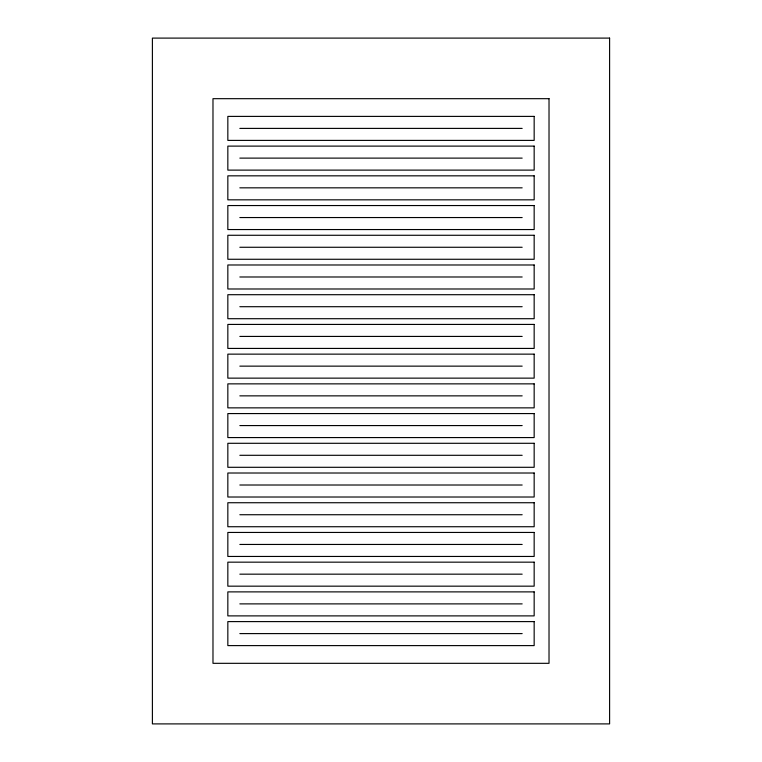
<?xml version="1.0" encoding="UTF-8"?>
<svg xmlns="http://www.w3.org/2000/svg" width="762" height="762" viewBox="0 0 762 762"><rect width="100%" height="100%" fill="white"/><g stroke="black" fill="none" stroke-linecap="round" stroke-linejoin="round"><path stroke-width="1.14" d="M239.84 128.397L522.161 128.397M239.84 158.115L522.161 158.115M239.84 187.833L522.161 187.833M239.84 217.551L522.161 217.551M239.84 247.269L522.161 247.269M239.84 276.987L522.161 276.987M239.84 306.705L522.161 306.705M239.84 336.423L522.161 336.423M239.84 366.141L522.161 366.141M239.84 395.859L522.161 395.859M239.84 425.577L522.161 425.577M239.84 455.295L522.161 455.295M239.84 485.013L522.161 485.013M239.84 514.731L522.161 514.731M239.84 544.449L522.161 544.449M239.84 574.167L522.161 574.167M239.84 603.885L522.161 603.885M239.84 633.603L522.161 633.603M609.6 38.1L152.4 38.1L152.4 723.9L609.6 723.9L609.6 38.1M549.021 98.679L212.979 98.679L212.979 663.321L549.021 663.321L549.021 98.679M534.162 116.395L227.838 116.395L227.838 140.399L534.162 140.399L534.162 116.395M534.162 146.114L227.838 146.114L227.838 170.117L534.162 170.117L534.162 146.114M534.162 175.832L227.838 175.832L227.838 199.835L534.162 199.835L534.162 175.832M534.162 205.55L227.838 205.55L227.838 229.553L534.162 229.553L534.162 205.55M534.162 235.268L227.838 235.268L227.838 259.27L534.162 259.27L534.162 235.268M534.162 264.986L227.838 264.986L227.838 288.988L534.162 288.988L534.162 264.986M534.162 294.703L227.838 294.703L227.838 318.707L534.162 318.707L534.162 294.703M534.162 324.422L227.838 324.422L227.838 348.425L534.162 348.425L534.162 324.422M534.162 354.139L227.838 354.139L227.838 378.142L534.162 378.142L534.162 354.139M534.162 383.858L227.838 383.858L227.838 407.861L534.162 407.861L534.162 383.858M534.162 413.575L227.838 413.575L227.838 437.578L534.162 437.578L534.162 413.575M534.162 443.293L227.838 443.293L227.838 467.297L534.162 467.297L534.162 443.293M534.162 473.012L227.838 473.012L227.838 497.014L534.162 497.014L534.162 473.012M534.162 502.729L227.838 502.729L227.838 526.732L534.162 526.732L534.162 502.729M534.162 532.447L227.838 532.447L227.838 556.451L534.162 556.451L534.162 532.447M534.162 562.166L227.838 562.166L227.838 586.168L534.162 586.168L534.162 562.166M534.162 591.884L227.838 591.884L227.838 615.887L534.162 615.887L534.162 591.884M534.162 621.601L227.838 621.601L227.838 645.604L534.162 645.604L534.162 621.601"/></g></svg>
